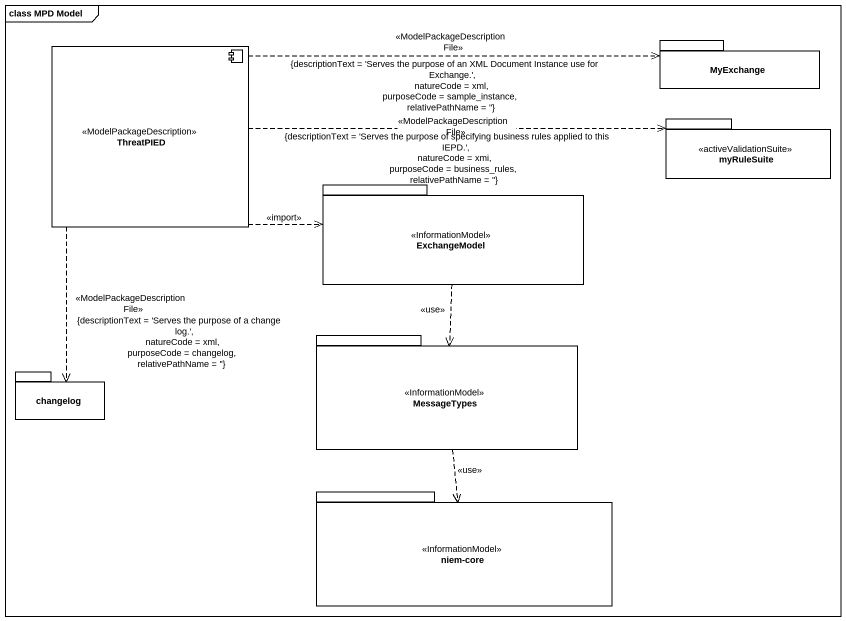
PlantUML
@startuml
mainframe class MPD Model
component ThreatPIED <<ModelPackageDescription>>
package MyExchange {
}
package myRuleSuite <<activeValidationSuite>> {
}
package ExchangeModel <<InformationModel>> {
}
package MessageTypes <<InformationModel>> {
}
package changelog {
}
package "niem-core" as niem_core <<InformationModel>> {
}
ThreatPIED .right.> MyExchange : <<ModelPackageDescriptionFile>>\n{descriptionText = 'Serves the purpose of an XML Document Instance use for Exchange.', natureCode = xml, purposeCode = sample_instance, relativePathName = ''}
ThreatPIED .right.> myRuleSuite : <<ModelPackageDescriptionFile>>\n{descriptionText = 'Serves the purpose of specifying business rules applied to this IEPD.', natureCode = xmi, purposeCode = business_rules, relativePathName = ''}
ThreatPIED .right.> ExchangeModel : <<import>>
ThreatPIED ..> changelog : <<ModelPackageDescriptionFile>>\n{descriptionText = 'Serves the purpose of a change log.', natureCode = xml, purposeCode = changelog, relativePathName = ''}
ExchangeModel ..> MessageTypes : <<use>>
MessageTypes ..> niem_core : <<use>>
@enduml
